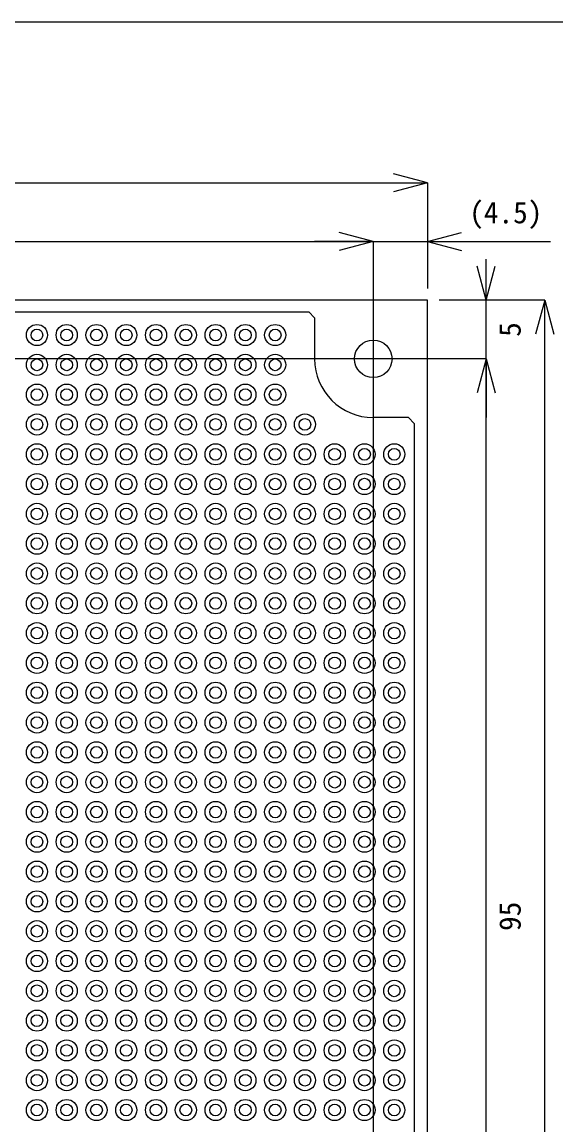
# Model space of a CAD drawing. Units: millimetres on the paper. Extents: x -138 to 138, y -95 to 95.
# Drawn here: x 32.5 to 78.1, y 1 to 95 of the extents above; entities that cross this region are included whole.
import ezdxf
from ezdxf.enums import TextEntityAlignment as Align

# ---------------------------------------------------------------- set-up
doc = ezdxf.new("R2010")
doc.units = ezdxf.units.MM
doc.layers.add('0-0', color=4, linetype='Continuous')
doc.layers.add('0-1', color=7, linetype='Continuous')
doc.styles.add('ＭＳ ゴシック', font='')
doc.styles.get('ＭＳ ゴシック').set_extended_font_data('MS Gothic')

msp = doc.modelspace()

# ---------------------------------------------------------------- linework, layer by layer
at = {"layer": '0-0'}
for p, q in [((67.125, 81.3), (64.227, 82.076)), ((-7.125, 81.3), (67.125, 81.3)), ((67.125, 81.3), (64.227, 80.524)), ((67.125, 81.3), (67.125, 72.3)), ((62.5, 76.3), (59.602, 77.076)), ((62.5, 76.3), (59.602, 77.076)), ((67.125, 76.3), (70.023, 77.076)), ((-2.5, 76.3), (62.5, 76.3)), ((62.5, 76.3), (57.5, 76.3)), ((62.5, 76.3), (59.602, 75.524)), ((62.5, 76.3), (59.602, 75.524)), ((62.5, 76.3), (67.125, 76.3)), ((62.5, 76.3), (62.5, -46.3)), ((67.125, 76.3), (70.023, 75.524)), ((67.125, 76.3), (77.625, 76.3)), ((72.125, 71.3), (72.125, 74.8)), ((72.125, 71.3), (71.349, 74.198)), ((72.125, 71.3), (72.901, 74.198)), ((77.125, 71.3), (68.125, 71.3)), ((72.125, 66.3), (72.125, 71.3)), ((77.125, 71.3), (76.349, 68.402)), ((77.125, -33.7), (77.125, 71.3)), ((77.125, 71.3), (77.901, 68.402)), ((72.125, 66.3), (-5.5, 66.3)), ((72.125, 66.3), (71.349, 63.402)), ((72.125, 66.3), (71.349, 63.402)), ((72.125, -28.7), (72.125, 66.3)), ((72.125, 66.3), (72.901, 63.402)), ((72.125, 66.3), (72.125, 61.3)), ((72.125, 66.3), (72.901, 63.402))]:
    msp.add_line(p, q, dxfattribs=at)
at = {"layer": '0-0', "color": 7}
msp.add_lwpolyline([(-138.5, -95), (138.5, -95), (138.5, 95), (-138.5, 95)], close=True, dxfattribs=at)
at = {"layer": '0-1'}
for p, q in [((3, 70.3), (57, 70.3)), ((57.5, 69.8), (57, 70.3)), ((57.5, 69.8), (57.5, 66.3)), ((65.5, 61.3), (62.5, 61.3)), ((66, 60.8), (65.5, 61.3)), ((66, 60.8), (66, -23.2))]:
    msp.add_line(p, q, dxfattribs=at)
msp.add_lwpolyline([(67.125, -33.7), (67.125, 71.3), (-7.125, 71.3), (-7.125, -33.7)], close=True, dxfattribs=at)
for centre, radius in [((33.81, 68.33), 0.9), ((33.81, 68.33), 0.5), ((36.35, 68.33), 0.9), ((36.35, 68.33), 0.5), ((38.89, 68.33), 0.9), ((38.89, 68.33), 0.5), ((41.43, 68.33), 0.9), ((41.43, 68.33), 0.5), ((43.97, 68.33), 0.9), ((43.97, 68.33), 0.5), ((46.51, 68.33), 0.9), ((46.51, 68.33), 0.5), ((49.05, 68.33), 0.9), ((49.05, 68.33), 0.5), ((51.59, 68.33), 0.9), ((51.59, 68.33), 0.5), ((54.13, 68.33), 0.9), ((54.13, 68.33), 0.5), ((62.5, 66.3), 1.6), ((33.81, 65.79), 0.9), ((33.81, 65.79), 0.5), ((36.35, 65.79), 0.9), ((36.35, 65.79), 0.5), ((38.89, 65.79), 0.9), ((38.89, 65.79), 0.5), ((41.43, 65.79), 0.9), ((41.43, 65.79), 0.5), ((43.97, 65.79), 0.9), ((43.97, 65.79), 0.5), ((46.51, 65.79), 0.9), ((46.51, 65.79), 0.5), ((49.05, 65.79), 0.9), ((49.05, 65.79), 0.5), ((51.59, 65.79), 0.9), ((51.59, 65.79), 0.5), ((54.13, 65.79), 0.9), ((54.13, 65.79), 0.5), ((33.81, 63.25), 0.9), ((36.35, 63.25), 0.9), ((38.89, 63.25), 0.9), ((41.43, 63.25), 0.9), ((43.97, 63.25), 0.9), ((46.51, 63.25), 0.9), ((49.05, 63.25), 0.9), ((51.59, 63.25), 0.9), ((54.13, 63.25), 0.9), ((33.81, 63.25), 0.5), ((36.35, 63.25), 0.5), ((38.89, 63.25), 0.5), ((41.43, 63.25), 0.5), ((43.97, 63.25), 0.5), ((46.51, 63.25), 0.5), ((49.05, 63.25), 0.5), ((51.59, 63.25), 0.5), ((54.13, 63.25), 0.5), ((33.81, 60.71), 0.9), ((33.81, 60.71), 0.5), ((36.35, 60.71), 0.9), ((36.35, 60.71), 0.5), ((38.89, 60.71), 0.9), ((38.89, 60.71), 0.5), ((41.43, 60.71), 0.9), ((41.43, 60.71), 0.5), ((43.97, 60.71), 0.9), ((43.97, 60.71), 0.5), ((46.51, 60.71), 0.9), ((46.51, 60.71), 0.5), ((49.05, 60.71), 0.9), ((49.05, 60.71), 0.5), ((51.59, 60.71), 0.9), ((51.59, 60.71), 0.5), ((54.13, 60.71), 0.9), ((54.13, 60.71), 0.5), ((56.67, 60.71), 0.9), ((56.67, 60.71), 0.5), ((33.81, 58.17), 0.9), ((33.81, 58.17), 0.5), ((36.35, 58.17), 0.9), ((36.35, 58.17), 0.5), ((38.89, 58.17), 0.9), ((38.89, 58.17), 0.5), ((41.43, 58.17), 0.9), ((41.43, 58.17), 0.5), ((43.97, 58.17), 0.9), ((43.97, 58.17), 0.5), ((46.51, 58.17), 0.9), ((46.51, 58.17), 0.5), ((49.05, 58.17), 0.9), ((49.05, 58.17), 0.5), ((51.59, 58.17), 0.9), ((51.59, 58.17), 0.5), ((54.13, 58.17), 0.9), ((54.13, 58.17), 0.5), ((56.67, 58.17), 0.9), ((56.67, 58.17), 0.5), ((59.21, 58.17), 0.9), ((59.21, 58.17), 0.5), ((61.75, 58.17), 0.9), ((61.75, 58.17), 0.5), ((64.29, 58.17), 0.9), ((64.29, 58.17), 0.5), ((33.81, 55.63), 0.9), ((36.35, 55.63), 0.9), ((38.89, 55.63), 0.9), ((41.43, 55.63), 0.9), ((43.97, 55.63), 0.9), ((46.51, 55.63), 0.9), ((49.05, 55.63), 0.9), ((51.59, 55.63), 0.9), ((54.13, 55.63), 0.9), ((56.67, 55.63), 0.9), ((59.21, 55.63), 0.9), ((61.75, 55.63), 0.9), ((64.29, 55.63), 0.9), ((33.81, 55.63), 0.5), ((36.35, 55.63), 0.5), ((38.89, 55.63), 0.5), ((41.43, 55.63), 0.5), ((43.97, 55.63), 0.5), ((46.51, 55.63), 0.5), ((49.05, 55.63), 0.5), ((51.59, 55.63), 0.5), ((54.13, 55.63), 0.5), ((56.67, 55.63), 0.5), ((59.21, 55.63), 0.5), ((61.75, 55.63), 0.5), ((64.29, 55.63), 0.5), ((33.81, 53.09), 0.9), ((33.81, 53.09), 0.5), ((36.35, 53.09), 0.9), ((36.35, 53.09), 0.5), ((38.89, 53.09), 0.9), ((38.89, 53.09), 0.5), ((41.43, 53.09), 0.9), ((41.43, 53.09), 0.5), ((43.97, 53.09), 0.9), ((43.97, 53.09), 0.5), ((46.51, 53.09), 0.9), ((46.51, 53.09), 0.5), ((49.05, 53.09), 0.9), ((49.05, 53.09), 0.5), ((51.59, 53.09), 0.9), ((51.59, 53.09), 0.5), ((54.13, 53.09), 0.9), ((54.13, 53.09), 0.5), ((56.67, 53.09), 0.9), ((56.67, 53.09), 0.5), ((59.21, 53.09), 0.9), ((59.21, 53.09), 0.5), ((61.75, 53.09), 0.9), ((61.75, 53.09), 0.5), ((64.29, 53.09), 0.9), ((64.29, 53.09), 0.5), ((33.81, 50.55), 0.9), ((33.81, 50.55), 0.5), ((36.35, 50.55), 0.9), ((36.35, 50.55), 0.5), ((38.89, 50.55), 0.9), ((38.89, 50.55), 0.5), ((41.43, 50.55), 0.9), ((41.43, 50.55), 0.5), ((43.97, 50.55), 0.9), ((43.97, 50.55), 0.5), ((46.51, 50.55), 0.9), ((46.51, 50.55), 0.5), ((49.05, 50.55), 0.9), ((49.05, 50.55), 0.5), ((51.59, 50.55), 0.9), ((51.59, 50.55), 0.5), ((54.13, 50.55), 0.9), ((54.13, 50.55), 0.5), ((56.67, 50.55), 0.9), ((56.67, 50.55), 0.5), ((59.21, 50.55), 0.9), ((59.21, 50.55), 0.5), ((61.75, 50.55), 0.9), ((61.75, 50.55), 0.5), ((64.29, 50.55), 0.9), ((64.29, 50.55), 0.5), ((33.81, 48.01), 0.9), ((36.35, 48.01), 0.9), ((38.89, 48.01), 0.9), ((41.43, 48.01), 0.9), ((43.97, 48.01), 0.9), ((46.51, 48.01), 0.9), ((49.05, 48.01), 0.9), ((51.59, 48.01), 0.9), ((54.13, 48.01), 0.9), ((56.67, 48.01), 0.9), ((59.21, 48.01), 0.9), ((61.75, 48.01), 0.9), ((64.29, 48.01), 0.9), ((33.81, 48.01), 0.5), ((36.35, 48.01), 0.5), ((38.89, 48.01), 0.5), ((41.43, 48.01), 0.5), ((43.97, 48.01), 0.5), ((46.51, 48.01), 0.5), ((49.05, 48.01), 0.5), ((51.59, 48.01), 0.5), ((54.13, 48.01), 0.5), ((56.67, 48.01), 0.5), ((59.21, 48.01), 0.5), ((61.75, 48.01), 0.5), ((64.29, 48.01), 0.5), ((33.81, 45.47), 0.9), ((36.35, 45.47), 0.9), ((38.89, 45.47), 0.9), ((41.43, 45.47), 0.9), ((43.97, 45.47), 0.9), ((46.51, 45.47), 0.9), ((49.05, 45.47), 0.9), ((51.59, 45.47), 0.9), ((54.13, 45.47), 0.9), ((56.67, 45.47), 0.9), ((59.21, 45.47), 0.9), ((61.75, 45.47), 0.9), ((64.29, 45.47), 0.9), ((33.81, 45.47), 0.5), ((36.35, 45.47), 0.5), ((38.89, 45.47), 0.5), ((41.43, 45.47), 0.5), ((43.97, 45.47), 0.5), ((46.51, 45.47), 0.5), ((49.05, 45.47), 0.5), ((51.59, 45.47), 0.5), ((54.13, 45.47), 0.5), ((56.67, 45.47), 0.5), ((59.21, 45.47), 0.5), ((61.75, 45.47), 0.5), ((64.29, 45.47), 0.5), ((33.81, 42.93), 0.9), ((33.81, 42.93), 0.5), ((36.35, 42.93), 0.9), ((36.35, 42.93), 0.5), ((38.89, 42.93), 0.9), ((38.89, 42.93), 0.5), ((41.43, 42.93), 0.9), ((41.43, 42.93), 0.5), ((43.97, 42.93), 0.9), ((43.97, 42.93), 0.5), ((46.51, 42.93), 0.9), ((46.51, 42.93), 0.5), ((49.05, 42.93), 0.9), ((49.05, 42.93), 0.5), ((51.59, 42.93), 0.9), ((51.59, 42.93), 0.5), ((54.13, 42.93), 0.9), ((54.13, 42.93), 0.5), ((56.67, 42.93), 0.9), ((56.67, 42.93), 0.5), ((59.21, 42.93), 0.9), ((59.21, 42.93), 0.5), ((61.75, 42.93), 0.9), ((61.75, 42.93), 0.5), ((64.29, 42.93), 0.9), ((64.29, 42.93), 0.5), ((33.81, 40.39), 0.9), ((33.81, 40.39), 0.5), ((36.35, 40.39), 0.9), ((36.35, 40.39), 0.5), ((38.89, 40.39), 0.9), ((38.89, 40.39), 0.5), ((41.43, 40.39), 0.9), ((41.43, 40.39), 0.5), ((43.97, 40.39), 0.9), ((43.97, 40.39), 0.5), ((46.51, 40.39), 0.9), ((46.51, 40.39), 0.5), ((49.05, 40.39), 0.9), ((49.05, 40.39), 0.5), ((51.59, 40.39), 0.9), ((51.59, 40.39), 0.5), ((54.13, 40.39), 0.9), ((54.13, 40.39), 0.5), ((56.67, 40.39), 0.9), ((56.67, 40.39), 0.5), ((59.21, 40.39), 0.9), ((59.21, 40.39), 0.5), ((61.75, 40.39), 0.9), ((61.75, 40.39), 0.5), ((64.29, 40.39), 0.9), ((64.29, 40.39), 0.5), ((33.81, 37.85), 0.9), ((36.35, 37.85), 0.9), ((38.89, 37.85), 0.9), ((41.43, 37.85), 0.9), ((43.97, 37.85), 0.9), ((46.51, 37.85), 0.9), ((49.05, 37.85), 0.9), ((51.59, 37.85), 0.9), ((54.13, 37.85), 0.9), ((56.67, 37.85), 0.9), ((59.21, 37.85), 0.9), ((61.75, 37.85), 0.9), ((64.29, 37.85), 0.9), ((33.81, 37.85), 0.5), ((36.35, 37.85), 0.5), ((38.89, 37.85), 0.5), ((41.43, 37.85), 0.5), ((43.97, 37.85), 0.5), ((46.51, 37.85), 0.5), ((49.05, 37.85), 0.5), ((51.59, 37.85), 0.5), ((54.13, 37.85), 0.5), ((56.67, 37.85), 0.5), ((59.21, 37.85), 0.5), ((61.75, 37.85), 0.5), ((64.29, 37.85), 0.5), ((33.81, 35.31), 0.9), ((33.81, 35.31), 0.5), ((36.35, 35.31), 0.9), ((36.35, 35.31), 0.5), ((38.89, 35.31), 0.9), ((38.89, 35.31), 0.5), ((41.43, 35.31), 0.9), ((41.43, 35.31), 0.5), ((43.97, 35.31), 0.9), ((43.97, 35.31), 0.5), ((46.51, 35.31), 0.9), ((46.51, 35.31), 0.5), ((49.05, 35.31), 0.9), ((49.05, 35.31), 0.5), ((51.59, 35.31), 0.9), ((51.59, 35.31), 0.5), ((54.13, 35.31), 0.9), ((54.13, 35.31), 0.5), ((56.67, 35.31), 0.9), ((56.67, 35.31), 0.5), ((59.21, 35.31), 0.9), ((59.21, 35.31), 0.5), ((61.75, 35.31), 0.9), ((61.75, 35.31), 0.5), ((64.29, 35.31), 0.9), ((64.29, 35.31), 0.5), ((33.81, 32.77), 0.9), ((33.81, 32.77), 0.5), ((36.35, 32.77), 0.9), ((36.35, 32.77), 0.5), ((38.89, 32.77), 0.9), ((38.89, 32.77), 0.5), ((41.43, 32.77), 0.9), ((41.43, 32.77), 0.5), ((43.97, 32.77), 0.9), ((43.97, 32.77), 0.5), ((46.51, 32.77), 0.9), ((46.51, 32.77), 0.5), ((49.05, 32.77), 0.9), ((49.05, 32.77), 0.5), ((51.59, 32.77), 0.9), ((51.59, 32.77), 0.5), ((54.13, 32.77), 0.9), ((54.13, 32.77), 0.5), ((56.67, 32.77), 0.9), ((56.67, 32.77), 0.5), ((59.21, 32.77), 0.9), ((59.21, 32.77), 0.5), ((61.75, 32.77), 0.9), ((61.75, 32.77), 0.5), ((64.29, 32.77), 0.9), ((64.29, 32.77), 0.5), ((33.81, 30.23), 0.9), ((36.35, 30.23), 0.9), ((38.89, 30.23), 0.9), ((41.43, 30.23), 0.9), ((43.97, 30.23), 0.9), ((46.51, 30.23), 0.9), ((49.05, 30.23), 0.9), ((51.59, 30.23), 0.9), ((54.13, 30.23), 0.9), ((56.67, 30.23), 0.9), ((59.21, 30.23), 0.9), ((61.75, 30.23), 0.9), ((64.29, 30.23), 0.9), ((33.81, 30.23), 0.5), ((36.35, 30.23), 0.5), ((38.89, 30.23), 0.5), ((41.43, 30.23), 0.5), ((43.97, 30.23), 0.5), ((46.51, 30.23), 0.5), ((49.05, 30.23), 0.5), ((51.59, 30.23), 0.5), ((54.13, 30.23), 0.5), ((56.67, 30.23), 0.5), ((59.21, 30.23), 0.5), ((61.75, 30.23), 0.5), ((64.29, 30.23), 0.5), ((33.81, 27.69), 0.9), ((36.35, 27.69), 0.9), ((38.89, 27.69), 0.9), ((41.43, 27.69), 0.9), ((43.97, 27.69), 0.9), ((46.51, 27.69), 0.9), ((49.05, 27.69), 0.9), ((51.59, 27.69), 0.9), ((54.13, 27.69), 0.9), ((56.67, 27.69), 0.9), ((59.21, 27.69), 0.9), ((61.75, 27.69), 0.9), ((64.29, 27.69), 0.9), ((33.81, 27.69), 0.5), ((36.35, 27.69), 0.5), ((38.89, 27.69), 0.5), ((41.43, 27.69), 0.5), ((43.97, 27.69), 0.5), ((46.51, 27.69), 0.5), ((49.05, 27.69), 0.5), ((51.59, 27.69), 0.5), ((54.13, 27.69), 0.5), ((56.67, 27.69), 0.5), ((59.21, 27.69), 0.5), ((61.75, 27.69), 0.5), ((64.29, 27.69), 0.5), ((33.81, 25.15), 0.9), ((33.81, 25.15), 0.5), ((36.35, 25.15), 0.9), ((36.35, 25.15), 0.5), ((38.89, 25.15), 0.9), ((38.89, 25.15), 0.5), ((41.43, 25.15), 0.9), ((41.43, 25.15), 0.5), ((43.97, 25.15), 0.9), ((43.97, 25.15), 0.5), ((46.51, 25.15), 0.9), ((46.51, 25.15), 0.5), ((49.05, 25.15), 0.9), ((49.05, 25.15), 0.5), ((51.59, 25.15), 0.9), ((51.59, 25.15), 0.5), ((54.13, 25.15), 0.9), ((54.13, 25.15), 0.5), ((56.67, 25.15), 0.9), ((56.67, 25.15), 0.5), ((59.21, 25.15), 0.9), ((59.21, 25.15), 0.5), ((61.75, 25.15), 0.9), ((61.75, 25.15), 0.5), ((64.29, 25.15), 0.9), ((64.29, 25.15), 0.5), ((33.81, 22.61), 0.9), ((36.35, 22.61), 0.9), ((38.89, 22.61), 0.9), ((41.43, 22.61), 0.9), ((43.97, 22.61), 0.9), ((46.51, 22.61), 0.9), ((49.05, 22.61), 0.9), ((51.59, 22.61), 0.9), ((54.13, 22.61), 0.9), ((56.67, 22.61), 0.9), ((59.21, 22.61), 0.9), ((61.75, 22.61), 0.9), ((64.29, 22.61), 0.9), ((33.81, 22.61), 0.5), ((36.35, 22.61), 0.5), ((38.89, 22.61), 0.5), ((41.43, 22.61), 0.5), ((43.97, 22.61), 0.5), ((46.51, 22.61), 0.5), ((49.05, 22.61), 0.5), ((51.59, 22.61), 0.5), ((54.13, 22.61), 0.5), ((56.67, 22.61), 0.5), ((59.21, 22.61), 0.5), ((61.75, 22.61), 0.5), ((64.29, 22.61), 0.5), ((33.81, 20.07), 0.9), ((36.35, 20.07), 0.9), ((38.89, 20.07), 0.9), ((41.43, 20.07), 0.9), ((43.97, 20.07), 0.9), ((46.51, 20.07), 0.9), ((49.05, 20.07), 0.9), ((51.59, 20.07), 0.9), ((54.13, 20.07), 0.9), ((56.67, 20.07), 0.9), ((59.21, 20.07), 0.9), ((61.75, 20.07), 0.9), ((64.29, 20.07), 0.9), ((33.81, 20.07), 0.5), ((36.35, 20.07), 0.5), ((38.89, 20.07), 0.5), ((41.43, 20.07), 0.5), ((43.97, 20.07), 0.5), ((46.51, 20.07), 0.5), ((49.05, 20.07), 0.5), ((51.59, 20.07), 0.5), ((54.13, 20.07), 0.5), ((56.67, 20.07), 0.5), ((59.21, 20.07), 0.5), ((61.75, 20.07), 0.5), ((64.29, 20.07), 0.5), ((33.81, 17.53), 0.9), ((33.81, 17.53), 0.5), ((36.35, 17.53), 0.9), ((36.35, 17.53), 0.5), ((38.89, 17.53), 0.9), ((38.89, 17.53), 0.5), ((41.43, 17.53), 0.9), ((41.43, 17.53), 0.5), ((43.97, 17.53), 0.9), ((43.97, 17.53), 0.5), ((46.51, 17.53), 0.9), ((46.51, 17.53), 0.5), ((49.05, 17.53), 0.9), ((49.05, 17.53), 0.5), ((51.59, 17.53), 0.9), ((51.59, 17.53), 0.5), ((54.13, 17.53), 0.9), ((54.13, 17.53), 0.5), ((56.67, 17.53), 0.9), ((56.67, 17.53), 0.5), ((59.21, 17.53), 0.9), ((59.21, 17.53), 0.5), ((61.75, 17.53), 0.9), ((61.75, 17.53), 0.5), ((64.29, 17.53), 0.9), ((64.29, 17.53), 0.5), ((33.81, 14.99), 0.9), ((33.81, 14.99), 0.5), ((36.35, 14.99), 0.9), ((36.35, 14.99), 0.5), ((38.89, 14.99), 0.9), ((38.89, 14.99), 0.5), ((41.43, 14.99), 0.9), ((41.43, 14.99), 0.5), ((43.97, 14.99), 0.9), ((43.97, 14.99), 0.5), ((46.51, 14.99), 0.9), ((46.51, 14.99), 0.5), ((49.05, 14.99), 0.9), ((49.05, 14.99), 0.5), ((51.59, 14.99), 0.9), ((51.59, 14.99), 0.5), ((54.13, 14.99), 0.9), ((54.13, 14.99), 0.5), ((56.67, 14.99), 0.9), ((56.67, 14.99), 0.5), ((59.21, 14.99), 0.9), ((59.21, 14.99), 0.5), ((61.75, 14.99), 0.9), ((61.75, 14.99), 0.5), ((64.29, 14.99), 0.9), ((64.29, 14.99), 0.5), ((33.81, 12.45), 0.9), ((36.35, 12.45), 0.9), ((38.89, 12.45), 0.9), ((41.43, 12.45), 0.9), ((43.97, 12.45), 0.9), ((46.51, 12.45), 0.9), ((49.05, 12.45), 0.9), ((51.59, 12.45), 0.9), ((54.13, 12.45), 0.9), ((56.67, 12.45), 0.9), ((59.21, 12.45), 0.9), ((61.75, 12.45), 0.9), ((64.29, 12.45), 0.9), ((33.81, 12.45), 0.5), ((36.35, 12.45), 0.5), ((38.89, 12.45), 0.5), ((41.43, 12.45), 0.5), ((43.97, 12.45), 0.5), ((46.51, 12.45), 0.5), ((49.05, 12.45), 0.5), ((51.59, 12.45), 0.5), ((54.13, 12.45), 0.5), ((56.67, 12.45), 0.5), ((59.21, 12.45), 0.5), ((61.75, 12.45), 0.5), ((64.29, 12.45), 0.5), ((33.81, 9.91), 0.9), ((33.81, 9.91), 0.5), ((36.35, 9.91), 0.9), ((36.35, 9.91), 0.5), ((38.89, 9.91), 0.9), ((38.89, 9.91), 0.5), ((41.43, 9.91), 0.9), ((41.43, 9.91), 0.5), ((43.97, 9.91), 0.9), ((43.97, 9.91), 0.5), ((46.51, 9.91), 0.9), ((46.51, 9.91), 0.5), ((49.05, 9.91), 0.9), ((49.05, 9.91), 0.5), ((51.59, 9.91), 0.9), ((51.59, 9.91), 0.5), ((54.13, 9.91), 0.9), ((54.13, 9.91), 0.5), ((56.67, 9.91), 0.9), ((56.67, 9.91), 0.5), ((59.21, 9.91), 0.9), ((59.21, 9.91), 0.5), ((61.75, 9.91), 0.9), ((61.75, 9.91), 0.5), ((64.29, 9.91), 0.9), ((64.29, 9.91), 0.5), ((33.81, 7.37), 0.9), ((33.81, 7.37), 0.5), ((36.35, 7.37), 0.9), ((36.35, 7.37), 0.5), ((38.89, 7.37), 0.9), ((38.89, 7.37), 0.5), ((41.43, 7.37), 0.9), ((41.43, 7.37), 0.5), ((43.97, 7.37), 0.9), ((43.97, 7.37), 0.5), ((46.51, 7.37), 0.9), ((46.51, 7.37), 0.5), ((49.05, 7.37), 0.9), ((49.05, 7.37), 0.5), ((51.59, 7.37), 0.9), ((51.59, 7.37), 0.5), ((54.13, 7.37), 0.9), ((54.13, 7.37), 0.5), ((56.67, 7.37), 0.9), ((56.67, 7.37), 0.5), ((59.21, 7.37), 0.9), ((59.21, 7.37), 0.5), ((61.75, 7.37), 0.9), ((61.75, 7.37), 0.5), ((64.29, 7.37), 0.9), ((64.29, 7.37), 0.5), ((33.81, 4.83), 0.9), ((36.35, 4.83), 0.9), ((38.89, 4.83), 0.9), ((41.43, 4.83), 0.9), ((43.97, 4.83), 0.9), ((46.51, 4.83), 0.9), ((49.05, 4.83), 0.9), ((51.59, 4.83), 0.9), ((54.13, 4.83), 0.9), ((56.67, 4.83), 0.9), ((59.21, 4.83), 0.9), ((61.75, 4.83), 0.9), ((64.29, 4.83), 0.9), ((33.81, 4.83), 0.5), ((36.35, 4.83), 0.5), ((38.89, 4.83), 0.5), ((41.43, 4.83), 0.5), ((43.97, 4.83), 0.5), ((46.51, 4.83), 0.5), ((49.05, 4.83), 0.5), ((51.59, 4.83), 0.5), ((54.13, 4.83), 0.5), ((56.67, 4.83), 0.5), ((59.21, 4.83), 0.5), ((61.75, 4.83), 0.5), ((64.29, 4.83), 0.5), ((33.81, 2.29), 0.9), ((36.35, 2.29), 0.9), ((38.89, 2.29), 0.9), ((41.43, 2.29), 0.9), ((43.97, 2.29), 0.9), ((46.51, 2.29), 0.9), ((49.05, 2.29), 0.9), ((51.59, 2.29), 0.9), ((54.13, 2.29), 0.9), ((56.67, 2.29), 0.9), ((59.21, 2.29), 0.9), ((61.75, 2.29), 0.9), ((64.29, 2.29), 0.9), ((33.81, 2.29), 0.5), ((36.35, 2.29), 0.5), ((38.89, 2.29), 0.5), ((41.43, 2.29), 0.5), ((43.97, 2.29), 0.5), ((46.51, 2.29), 0.5), ((49.05, 2.29), 0.5), ((51.59, 2.29), 0.5), ((54.13, 2.29), 0.5), ((56.67, 2.29), 0.5), ((59.21, 2.29), 0.5), ((61.75, 2.29), 0.5), ((64.29, 2.29), 0.5)]:
    msp.add_circle(centre, radius, dxfattribs=at)
msp.add_arc((62.5, 66.3), 5, 180, 270, dxfattribs=at)

# ---------------------------------------------------------------- texts
at = {"layer": '0-0', "style": 'ＭＳ ゴシック'}
msp.add_text('(4.5)', height=1.833, dxfattribs=at).set_placement((70.688, 77.3), align=Align.BOTTOM_LEFT)
for s, p in [('5', (75.625, 68.175)), ('95', (75.625, 17.55))]:
    msp.add_text(s, height=1.833, rotation=90, dxfattribs=at).set_placement(p, align=Align.BOTTOM_LEFT)

doc.saveas('drawing.dxf')
